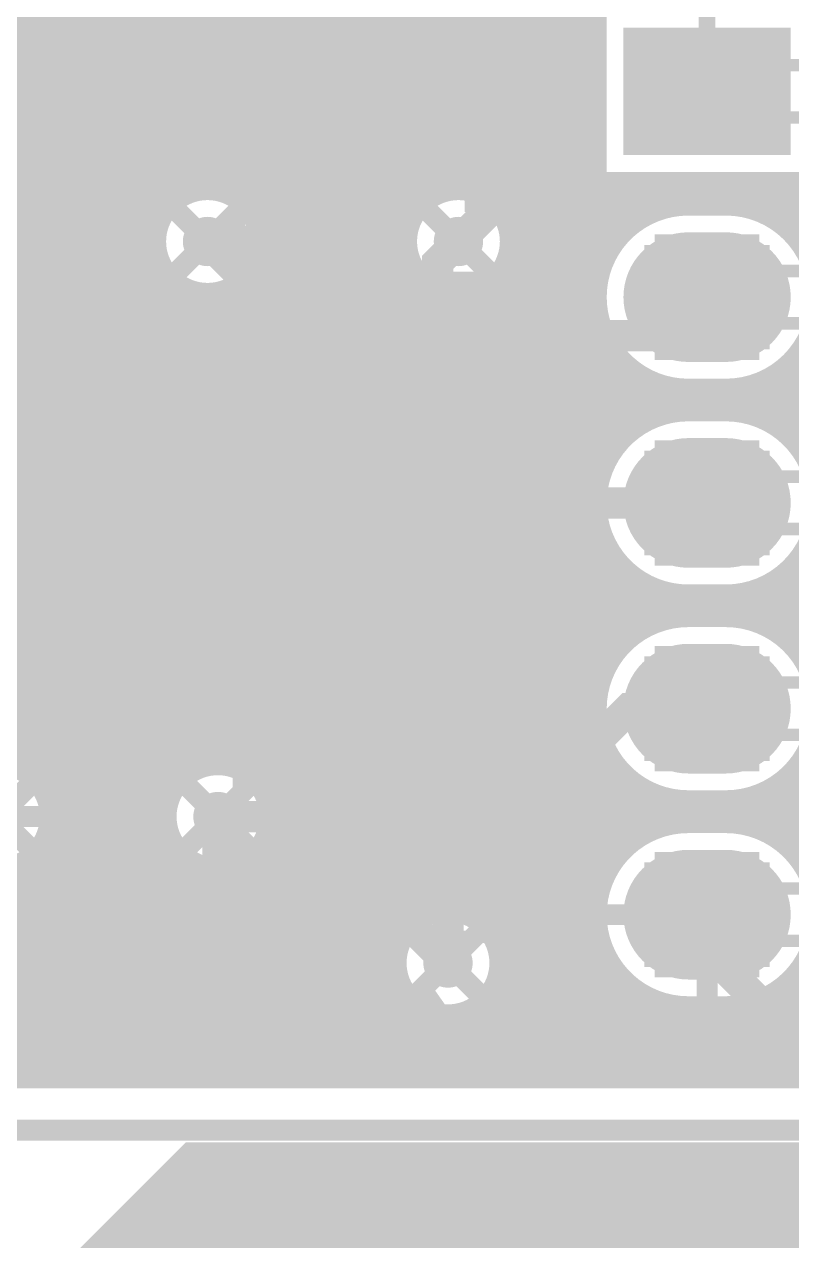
# Model space of a CAD drawing. Extents: x -11 to 221, y -93 to 178.
# Drawn here: x 161.73 to 171.05, y 118.04 to 132.81 of the extents above; entities that cross this region are included whole.
import ezdxf

# ---------------------------------------------------------------- set-up
doc = ezdxf.new("R2010")
doc.units = 0
doc.header["$MEASUREMENT"] = 0
doc.layers.get('0').update_dxf_attribs({"linetype": 'CONTINUOUS'})
for name, color, linetype in [('26-349-0_BOT', 7, 'CONTINUOUS'), ('26-349-0_DRD', 7, 'CONTINUOUS'), ('26-349-0_DRL', 2, 'CONTINUOUS'), ('26-349-0_FAB', 1, 'CONTINUOUS'), ('26-349-0_IN1', 3, 'CONTINUOUS'), ('26-349-0_IN2', 5, 'CONTINUOUS'), ('26-349-0_SMB', 10, 'CONTINUOUS'), ('26-349-0_SMT', 14, 'CONTINUOUS'), ('26-349-0_SPT', 9, 'CONTINUOUS'), ('26-349-0_SST', 12, 'CONTINUOUS'), ('26-349-0_TOP', 11, 'CONTINUOUS'), ('THRUHOLE_TAP', 15, 'CONTINUOUS')]:
    doc.layers.add(name, color=color, linetype=linetype)

# ---------------------------------------------------------------- blocks, each defined once
blk = doc.blocks.new('OBLONG_27')
at = {"const_width": 1.5748}
blk.add_lwpolyline([(0.2286, 0), (-0.2286, 0)], dxfattribs=at)
at = {"const_width": 0.7874}
for points in [[(-0.6223, 0, 1), (0.1651, 0, 1)], [(-0.1651, 0, 1), (0.6223, 0, 1)]]:
    blk.add_lwpolyline(points, format="xyb", close=True, dxfattribs=at)
blk = doc.blocks.new('RECTANGLE_28')
blk.add_solid([(1.016, 0.7747), (1.016, -0.7747), (-1.016, 0.7747), (-1.016, -0.7747)])
blk = doc.blocks.new('ROUND_78')
at = {"const_width": 0.29972}
blk.add_lwpolyline([(-0.14986, 0, 1), (0.14986, 0, 1)], format="xyb", close=True, dxfattribs=at)
blk = doc.blocks.new('ROUND_94')
at = {"const_width": 0.59944}
blk.add_lwpolyline([(-0.29972, 0, 1), (0.29972, 0, 1)], format="xyb", close=True, dxfattribs=at)
blk = doc.blocks.new('ROUND_101')
at = {"const_width": 0.10033}
blk.add_lwpolyline([(-0.050164, 0, 1), (0.050164, 0, 1)], format="xyb", close=True, dxfattribs=at)
blk = doc.blocks.new('ROUND_83')
at = {"const_width": 0.29972}
blk.add_lwpolyline([(-0.14986, 0, 1), (0.14986, 0, 1)], format="xyb", close=True, dxfattribs=at)
blk = doc.blocks.new('RECTANGLE_3')
blk.add_solid([(0.4826, 0.4064), (0.4826, -0.4064), (-0.4826, 0.4064), (-0.4826, -0.4064)])
blk = doc.blocks.new('OBLONG_73')
at = {"const_width": 0.65024}
blk.add_lwpolyline([(0.50038, 0), (-0.50038, 0)], dxfattribs=at)
at = {"const_width": 0.32512}
for points in [[(-0.66294, 0, 1), (-0.33782, 0, 1)], [(0.33782, 0, 1), (0.66294, 0, 1)]]:
    blk.add_lwpolyline(points, format="xyb", close=True, dxfattribs=at)
blk = doc.blocks.new('ROUND_88')
at = {"const_width": 0.10033}
blk.add_lwpolyline([(-0.050164, 0, 1), (0.050164, 0, 1)], format="xyb", close=True, dxfattribs=at)

msp = doc.modelspace()

# ---------------------------------------------------------------- linework, layer by layer
at = {"layer": '26-349-0_BOT', "const_width": 0.381}
for points in [[(167.005, 130.175), (167.513, 130.683), (171.2087, 130.683), (172.52442, 131.99872)], [(163.957, 130.175), (165.1, 129.032), (169.5577, 129.032), (170.02506, 129.49936)], [(166.878, 121.412), (166.878, 123.317), (169.291, 125.73), (171.25442, 125.73), (172.52442, 127)], [(170.02506, 124.50064), (169.07764, 124.50064), (167.894, 123.317), (167.894, 121.031), (167.386, 120.523), (164.592, 120.523), (164.084, 121.031), (164.084, 123.19)]]:
    msp.add_lwpolyline(points, dxfattribs=at)
at = {"layer": '26-349-0_DRD', "const_width": 0.254}
for points in [[(169.39006, 132.63372), (169.39006, 131.36372)], [(170.66006, 132.63372), (169.39006, 132.63372)], [(170.02506, 132.63372), (170.02506, 131.36372)], [(170.66006, 131.36372), (170.66006, 132.63372)], [(170.66006, 131.99872), (169.39006, 131.99872)], [(162.687, 131.445), (162.687, 128.905)], [(165.227, 131.445), (162.687, 131.445)], [(165.227, 131.445), (162.687, 128.905)], [(165.227, 128.905), (162.687, 131.445)], [(165.227, 128.905), (165.227, 131.445)], [(165.735, 131.445), (165.735, 128.905)], [(168.275, 131.445), (165.735, 131.445)], [(168.275, 131.445), (165.735, 128.905)], [(168.275, 128.905), (165.735, 131.445)], [(168.275, 128.905), (168.275, 131.445)], [(169.39006, 131.36372), (170.66006, 131.36372)], [(169.39006, 130.13436), (169.39006, 128.86436)], [(170.66006, 130.13436), (169.39006, 130.13436)], [(170.02506, 130.13436), (170.02506, 128.86436)], [(170.66006, 128.86436), (170.66006, 130.13436)], [(170.66006, 129.49936), (169.39006, 129.49936)], [(162.687, 128.905), (165.227, 128.905)], [(165.735, 128.905), (168.275, 128.905)], [(169.39006, 128.86436), (170.66006, 128.86436)], [(169.39006, 127.635), (169.39006, 126.365)], [(170.66006, 127.635), (169.39006, 127.635)], [(170.02506, 127.635), (170.02506, 126.365)], [(170.66006, 126.365), (170.66006, 127.635)], [(170.66006, 127), (169.39006, 127)], [(169.39006, 126.365), (170.66006, 126.365)], [(169.39006, 125.13564), (169.39006, 123.86564)], [(170.66006, 125.13564), (169.39006, 125.13564)], [(170.02506, 125.13564), (170.02506, 123.86564)], [(170.66006, 123.86564), (170.66006, 125.13564)], [(162.687, 124.46), (160.147, 124.46)], [(162.687, 124.46), (160.147, 121.92)], [(162.687, 121.92), (160.147, 124.46)], [(162.687, 121.92), (162.687, 124.46)], [(162.814, 124.46), (162.814, 121.92)], [(165.354, 124.46), (162.814, 124.46)], [(165.354, 124.46), (162.814, 121.92)], [(165.354, 121.92), (162.814, 124.46)], [(165.354, 121.92), (165.354, 124.46)], [(170.66006, 124.50064), (169.39006, 124.50064)], [(169.39006, 123.86564), (170.66006, 123.86564)], [(162.687, 123.19), (160.147, 123.19)], [(162.687, 123.19), (160.147, 120.65)], [(162.687, 120.65), (160.147, 123.19)], [(162.687, 120.65), (162.687, 123.19)], [(165.608, 122.682), (165.608, 120.142)], [(168.148, 122.682), (165.608, 122.682)], [(168.148, 122.682), (165.608, 120.142)], [(168.148, 120.142), (165.608, 122.682)], [(168.148, 120.142), (168.148, 122.682)], [(169.39006, 122.63374), (169.39006, 121.36374)], [(170.66006, 122.63374), (169.39006, 122.63374)], [(170.02506, 122.63374), (170.02506, 121.36374)], [(170.66006, 121.36374), (170.66006, 122.63374)], [(160.147, 121.92), (162.687, 121.92)], [(162.814, 121.92), (165.354, 121.92)], [(170.66006, 121.99874), (169.39006, 121.99874)], [(169.39006, 121.36374), (170.66006, 121.36374)], [(160.147, 120.65), (162.687, 120.65)], [(165.608, 120.142), (168.148, 120.142)]]:
    msp.add_lwpolyline(points, dxfattribs=at)
at = {"layer": '26-349-0_DRL', "const_width": 2.49936}
msp.add_lwpolyline([(91.186, 116.332), (162.56, 116.332), (164.211, 117.983), (174.752, 117.983)], dxfattribs=at)
at = {"layer": '26-349-0_FAB', "const_width": 0.254}
msp.add_lwpolyline([(86.36, 119.38), (180.34, 119.38), (180.34, 173.99), (86.36, 173.99), (86.36, 119.38)], dxfattribs=at)
at = {"layer": '26-349-0_IN1', "const_width": 0.254}
for points in [[(161.7726, 137.668), (161.7726, 123.7107)], [(162.0012, 137.668), (162.0012, 123.42622)], [(162.2298, 137.668), (162.2298, 120.015)], [(162.4584, 137.668), (162.4584, 120.015)], [(162.687, 137.668), (162.687, 120.015)], [(162.9156, 137.668), (162.9156, 120.015)], [(163.1442, 137.668), (163.1442, 120.015)], [(163.3728, 137.668), (163.3728, 130.41122)], [(163.6014, 137.668), (163.6014, 130.6957)], [(163.83, 137.668), (163.83, 130.79222)], [(164.0586, 137.668), (164.0586, 130.7973)], [(164.2872, 137.668), (164.2872, 130.71094)], [(164.5158, 137.668), (164.5158, 130.46456)], [(164.7444, 137.668), (164.7444, 120.015)], [(164.973, 137.668), (164.973, 120.015)], [(165.2016, 137.668), (165.2016, 120.015)], [(165.4302, 137.668), (165.4302, 120.015)], [(165.6588, 137.668), (165.6588, 120.015)], [(165.8874, 137.668), (165.8874, 120.015)], [(166.116, 137.668), (166.116, 120.015)], [(166.3446, 137.668), (166.3446, 121.74728)], [(166.5732, 137.668), (166.5732, 130.6322)], [(166.8018, 137.668), (166.8018, 130.7719)], [(167.0304, 137.668), (167.0304, 130.80492)], [(167.259, 137.668), (167.259, 130.75158)], [(167.4876, 137.668), (167.4876, 130.57886)], [(167.7162, 137.668), (167.7162, 120.015)], [(167.9448, 137.668), (167.9448, 120.015)], [(168.1734, 137.668), (168.1734, 120.015)], [(168.402, 137.668), (168.402, 120.015)], [(168.6306, 137.668), (168.6306, 120.015)], [(168.67886, 133.10362), (168.67886, 130.89382)], [(168.67886, 132.8166), (90.678, 132.8166)], [(168.67886, 132.588), (155.50642, 132.588)], [(168.67886, 132.3594), (155.7909, 132.3594)], [(168.67886, 132.1308), (155.88742, 132.1308)], [(168.67886, 131.9022), (155.8925, 131.9022)], [(168.67886, 131.6736), (155.80614, 131.6736)], [(168.67886, 131.445), (155.55976, 131.445)], [(168.67886, 131.2164), (90.678, 131.2164)], [(168.67886, 130.9878), (90.678, 130.9878)], [(171.37126, 130.89382), (168.67886, 130.89382)], [(168.8592, 130.89382), (168.8592, 130.10896)], [(169.0878, 130.89382), (169.0878, 130.36296)], [(169.3164, 130.89382), (169.3164, 130.51028)], [(169.545, 130.89382), (169.545, 130.58902)], [(169.7736, 130.89382), (169.7736, 130.61696)], [(170.0022, 130.89382), (170.0022, 130.61696)], [(170.2308, 130.89382), (170.2308, 130.61696)], [(170.4594, 130.89382), (170.4594, 130.59918)], [(170.688, 130.89382), (170.688, 130.5306)], [(170.9166, 130.89382), (170.9166, 130.39852)], [(171.1452, 130.89382), (171.1452, 130.17246)], [(163.72078, 130.7592), (90.678, 130.7592)], [(166.76878, 130.7592), (164.19322, 130.7592)], [(177.292, 130.7592), (167.24122, 130.7592)], [(163.4363, 130.5306), (90.678, 130.5306)], [(166.4843, 130.5306), (164.4777, 130.5306)], [(169.36212, 130.5306), (167.5257, 130.5306)], [(170.25366, 130.61696), (169.79646, 130.61696)], [(171.8818, 130.5306), (170.68546, 130.5306)], [(163.33978, 130.302), (90.678, 130.302)], [(166.38778, 130.302), (164.57422, 130.302)], [(169.01668, 130.302), (167.62222, 130.302)], [(171.53636, 130.302), (171.0309, 130.302)], [(163.3347, 130.0734), (90.678, 130.0734)], [(166.3827, 130.0734), (164.5793, 130.0734)], [(168.83634, 130.0734), (167.6273, 130.0734)], [(163.3728, 129.93878), (163.3728, 120.015)], [(164.5158, 129.8829), (164.5158, 123.6472)], [(163.42106, 129.8448), (90.678, 129.8448)], [(166.46906, 129.8448), (164.49294, 129.8448)], [(167.4876, 129.7686), (167.4876, 121.56948)], [(168.7322, 129.8448), (167.54094, 129.8448)], [(163.6649, 129.6162), (90.678, 129.6162)], [(163.6014, 129.6543), (163.6014, 123.59386)], [(166.7129, 129.6162), (164.24656, 129.6162)], [(164.2872, 129.63906), (164.2872, 123.7869)], [(166.5732, 129.71526), (166.5732, 121.96318)], [(167.259, 129.59842), (167.259, 121.91238)], [(168.68394, 129.6162), (167.29456, 129.6162)], [(163.83, 129.55778), (163.83, 123.76658)], [(164.0586, 129.5527), (164.0586, 123.81992)], [(166.8018, 129.5781), (166.8018, 122.03684)], [(167.0304, 129.54508), (167.0304, 122.0216)], [(168.68394, 129.3876), (157.88386, 129.3876)], [(168.7322, 129.159), (158.05658, 129.159)], [(168.8338, 128.9304), (158.10992, 128.9304)], [(168.8592, 128.8923), (168.8592, 127.60706)], [(169.01414, 128.7018), (158.0769, 128.7018)], [(171.53382, 128.7018), (171.03598, 128.7018)], [(171.1452, 128.82626), (171.1452, 127.6731)], [(169.0878, 128.63576), (169.0878, 127.8636)], [(170.9166, 128.6002), (170.9166, 127.89916)], [(169.3545, 128.4732), (157.9372, 128.4732)], [(169.3164, 128.49098), (169.3164, 128.00838)], [(169.545, 128.4097), (169.545, 128.08966)], [(170.688, 128.47066), (170.688, 128.0287)], [(171.87418, 128.4732), (170.69308, 128.4732)], [(169.7736, 128.38176), (169.7736, 128.1176)], [(170.25366, 128.38176), (169.79646, 128.38176)], [(170.0022, 128.38176), (170.0022, 128.1176)], [(170.2308, 128.38176), (170.2308, 128.1176)], [(170.4594, 128.40208), (170.4594, 128.09728)], [(177.292, 128.2446), (90.678, 128.2446)], [(170.25366, 128.1176), (169.79646, 128.1176)], [(169.33164, 128.016), (90.678, 128.016)], [(171.831, 128.016), (170.71848, 128.016)], [(169.00398, 127.7874), (148.43506, 127.7874)], [(171.50334, 127.7874), (171.04614, 127.7874)], [(168.82872, 127.5588), (148.55952, 127.5588)], [(168.72712, 127.3302), (148.58238, 127.3302)], [(168.68394, 127.1016), (155.73248, 127.1016)], [(168.68648, 126.873), (156.07538, 126.873)], [(168.73728, 126.6444), (156.1846, 126.6444)], [(168.84396, 126.4158), (156.19984, 126.4158)], [(168.8592, 126.3904), (168.8592, 125.1077)], [(169.02938, 126.1872), (158.0388, 126.1872)], [(171.52874, 126.1872), (171.02074, 126.1872)], [(171.1452, 126.3269), (171.1452, 125.17374)], [(169.0878, 126.1364), (169.0878, 125.36424)], [(170.9166, 126.10084), (170.9166, 125.3998)], [(169.39006, 125.9586), (158.19374, 125.9586)], [(169.3164, 125.98908), (169.3164, 125.50902)], [(169.545, 125.91034), (169.545, 125.58776)], [(170.4594, 125.90018), (170.4594, 125.59792)], [(171.88942, 125.9586), (170.66006, 125.9586)], [(170.688, 125.96876), (170.688, 125.52934)], [(169.7736, 125.8824), (169.7736, 125.6157)], [(170.25366, 125.8824), (169.79646, 125.8824)], [(170.0022, 125.8824), (170.0022, 125.61824)], [(170.2308, 125.8824), (170.2308, 125.61824)], [(177.292, 125.73), (158.23692, 125.73)], [(170.25366, 125.61824), (169.79646, 125.61824)], [(169.30116, 125.5014), (158.19374, 125.5014)], [(171.80052, 125.5014), (170.74896, 125.5014)], [(168.98874, 125.2728), (158.0388, 125.2728)], [(171.4881, 125.2728), (171.06138, 125.2728)], [(168.8211, 125.0442), (90.678, 125.0442)], [(168.72458, 124.8156), (90.678, 124.8156)], [(168.6814, 124.587), (158.35884, 124.587)], [(168.68648, 124.3584), (158.55188, 124.3584)], [(168.74236, 124.1298), (158.61538, 124.1298)], [(168.85158, 123.9012), (158.59252, 123.9012)], [(168.8592, 123.89104), (168.8592, 122.60834)], [(171.1452, 123.825), (171.1452, 122.67184)], [(163.6776, 123.6726), (161.82086, 123.6726)], [(169.04462, 123.6726), (164.48786, 123.6726)], [(169.0878, 123.6345), (169.0878, 122.86234)], [(170.9166, 123.59894), (170.9166, 122.8979)], [(171.54398, 123.6726), (171.0055, 123.6726)], [(163.50742, 123.444), (161.99358, 123.444)], [(169.4307, 123.444), (164.66058, 123.444)], [(169.3164, 123.48972), (169.3164, 123.00966)], [(169.545, 123.41098), (169.545, 123.0884)], [(169.7736, 123.38304), (169.7736, 123.11634)], [(170.25366, 123.38304), (169.79646, 123.38304)], [(170.0022, 123.38304), (170.0022, 123.11634)], [(170.2308, 123.38304), (170.2308, 123.11634)], [(170.4594, 123.40082), (170.4594, 123.09856)], [(171.93006, 123.444), (170.61942, 123.444)], [(170.688, 123.4694), (170.688, 123.02998)], [(163.45408, 123.2154), (162.04692, 123.2154)], [(177.292, 123.2154), (164.71392, 123.2154)], [(170.25366, 123.11634), (169.79646, 123.11634)], [(162.0012, 122.95378), (162.0012, 122.15622)], [(163.4871, 122.9868), (162.0139, 122.9868)], [(169.27322, 122.9868), (164.6809, 122.9868)], [(171.77258, 122.9868), (170.7769, 122.9868)], [(161.7726, 122.6693), (161.7726, 122.4407)], [(163.62426, 122.7582), (161.8742, 122.7582)], [(163.6014, 122.7836), (163.6014, 120.015)], [(164.5158, 122.73026), (164.5158, 120.015)], [(168.97604, 122.7582), (164.5412, 122.7582)], [(171.4754, 122.7582), (171.07408, 122.7582)], [(168.81094, 122.5296), (161.57448, 122.5296)], [(163.83, 122.61342), (163.83, 120.015)], [(164.0586, 122.56008), (164.0586, 120.015)], [(164.2872, 122.5931), (164.2872, 120.015)], [(168.7195, 122.301), (161.91738, 122.301)], [(168.6814, 122.0724), (162.0266, 122.0724)], [(166.41826, 121.8438), (162.04184, 121.8438)], [(168.68902, 121.8438), (167.3352, 121.8438)], [(166.2811, 121.6152), (161.96818, 121.6152)], [(162.0012, 121.68378), (162.0012, 120.015)], [(168.74744, 121.6152), (167.4749, 121.6152)], [(166.24808, 121.3866), (161.75228, 121.3866)], [(161.7726, 121.3993), (161.7726, 120.015)], [(168.86174, 121.3866), (167.50792, 121.3866)], [(168.8592, 121.39168), (168.8592, 120.015)], [(171.1452, 121.32564), (171.1452, 120.015)], [(167.4876, 121.25198), (167.4876, 120.015)], [(166.30142, 121.158), (90.678, 121.158)], [(166.3446, 121.07672), (166.3446, 120.015)], [(169.05986, 121.158), (167.45458, 121.158)], [(169.0878, 121.13514), (169.0878, 120.015)], [(170.9166, 121.09958), (170.9166, 120.015)], [(171.55922, 121.158), (170.98772, 121.158)], [(166.4716, 120.9294), (90.678, 120.9294)], [(167.259, 120.90908), (167.259, 120.015)], [(169.47388, 120.9294), (167.28186, 120.9294)], [(169.3164, 120.99036), (169.3164, 120.015)], [(169.545, 120.90908), (169.545, 120.015)], [(169.7736, 120.88114), (169.7736, 120.015)], [(170.25366, 120.88114), (169.79646, 120.88114)], [(170.0022, 120.88114), (170.0022, 120.015)], [(170.2308, 120.88114), (170.2308, 120.015)], [(170.4594, 120.90146), (170.4594, 120.015)], [(171.97324, 120.9294), (170.57624, 120.9294)], [(170.688, 120.97004), (170.688, 120.015)], [(166.5732, 120.86082), (166.5732, 120.015)], [(166.8018, 120.78716), (166.8018, 120.015)], [(167.0304, 120.79986), (167.0304, 120.015)], [(177.292, 120.7008), (90.678, 120.7008)], [(177.292, 120.4722), (90.678, 120.4722)], [(177.292, 120.2436), (90.678, 120.2436)], [(177.292, 120.015), (90.678, 120.015)]]:
    msp.add_lwpolyline(points, dxfattribs=at)
for points in [[(163.957, 130.80492, 0.4142136), (163.32708, 130.175)], [(164.58692, 130.175, 0.4142136), (163.957, 130.80492)], [(167.005, 130.80492, 0.4142136), (166.37508, 130.175)], [(167.63492, 130.175, 0.4142136), (167.005, 130.80492)], [(169.79646, 130.61696, 0.4142136), (168.67886, 129.49936)], [(171.2849, 129.93116, 0.302299), (170.25366, 130.61696)], [(163.32708, 130.175, 0.4142136), (163.957, 129.54508)], [(163.957, 129.54508, 0.4142136), (164.58692, 130.175)], [(166.37508, 130.175, 0.4142136), (167.005, 129.54508)], [(167.005, 129.54508, 0.4142136), (167.63492, 130.175)], [(168.67886, 129.49936, 0.4142136), (169.79646, 128.38176)], [(170.25366, 128.38176, 0.3022991), (171.2849, 129.06756)], [(169.79646, 128.1176, 0.4142136), (168.67886, 127)], [(171.27474, 127.45466, 0.2962038), (170.25366, 128.1176)], [(168.67886, 127, 0.4142136), (169.79646, 125.8824)], [(170.25366, 125.8824, 0.2962039), (171.27474, 126.54534)], [(169.79646, 125.61824, 0.4142136), (168.67886, 124.50064)], [(171.27474, 124.95276, 0.2967686), (170.25366, 125.61824)], [(168.67886, 124.50064, 0.4142136), (169.79646, 123.38304)], [(170.25366, 123.38304, 0.2962039), (171.27474, 124.04598)], [(162.04692, 123.19, 0.4142136), (161.417, 123.81992)], [(164.084, 123.81992, 0.4142136), (163.45408, 123.19)], [(164.71392, 123.19, 0.4142136), (164.084, 123.81992)], [(161.417, 122.56008, 0.4142136), (162.04692, 123.19)], [(163.45408, 123.19, 0.4142136), (164.084, 122.56008)], [(164.084, 122.56008, 0.4142136), (164.71392, 123.19)], [(169.79646, 123.11634, 0.4142136), (168.67886, 121.99874)], [(171.27474, 122.4534, 0.2962038), (170.25366, 123.11634)], [(162.04692, 121.92, 0.4142136), (161.417, 122.54992)], [(161.417, 121.29008, 0.4142136), (162.04692, 121.92)], [(166.878, 122.04192, 0.4142136), (166.24808, 121.412)], [(167.50792, 121.412, 0.4142136), (166.878, 122.04192)], [(168.67886, 121.99874, 0.4142136), (169.79646, 120.88114)], [(170.25366, 120.88114, 0.2962039), (171.27474, 121.54408)], [(166.24808, 121.412, 0.4142136), (166.878, 120.78208)], [(166.878, 120.78208, 0.4142136), (167.50792, 121.412)]]:
    msp.add_lwpolyline(points, format="xyb", dxfattribs=at)
at = {"layer": '26-349-0_IN2'}
for points, const_width in [([(168.3004, 161.3154), (168.3004, 120.269)], 0.254), ([(168.0718, 161.0868), (168.0718, 120.269)], 0.254), ([(167.8432, 160.8582), (167.8432, 120.269)], 0.254), ([(167.6146, 160.6296), (167.6146, 130.70332)], 0.254), ([(167.386, 160.401), (167.386, 130.8862)], 0.254), ([(167.1574, 160.1724), (167.1574, 130.96748)], 0.254), ([(166.9288, 159.9438), (166.9288, 130.97764)], 0.254), ([(166.7002, 159.7152), (166.7002, 130.92176)], 0.254), ([(166.4716, 159.4866), (166.4716, 130.78206)], 0.254), ([(166.243, 159.258), (166.243, 130.4417)], 0.254), ([(166.0144, 159.0294), (166.0144, 120.269)], 0.254), ([(165.7858, 158.8008), (165.7858, 120.269)], 0.254), ([(165.5572, 158.5722), (165.5572, 120.269)], 0.254), ([(165.3286, 158.3436), (165.3286, 120.269)], 0.254), ([(165.1, 158.115), (165.1, 120.269)], 0.254), ([(164.8714, 157.8864), (164.8714, 123.37034)], 0.254), ([(164.6428, 157.6578), (164.6428, 130.60172)], 0.254), ([(164.4142, 157.4292), (164.4142, 130.84048)], 0.254), ([(164.1856, 157.2006), (164.1856, 130.9497)], 0.254), ([(163.957, 156.91104), (163.957, 130.98272)], 0.254), ([(163.7284, 156.5275), (163.7284, 130.9497)], 0.254), ([(163.4998, 156.30144), (163.4998, 130.84048)], 0.254), ([(163.0426, 156.04998), (163.0426, 120.269)], 0.254), ([(163.2712, 156.14904), (163.2712, 130.60172)], 0.254), ([(162.814, 155.829), (162.814, 120.269)], 0.254), ([(162.5854, 155.6004), (162.5854, 120.269)], 0.254), ([(162.3568, 155.3718), (162.3568, 120.269)], 0.254), ([(162.1282, 155.1432), (162.1282, 123.57354)], 0.254), ([(161.8996, 154.9146), (161.8996, 123.8377)], 0.254), ([(161.671, 154.686), (161.671, 123.95708)], 0.254), ([(168.50106, 133.28142), (168.50106, 130.71602)], 0.254), ([(168.50106, 132.842), (90.805, 132.842)], 0.254), ([(168.50106, 132.6134), (90.805, 132.6134)], 0.254), ([(168.50106, 132.3848), (90.805, 132.3848)], 0.254), ([(168.50106, 132.1562), (90.805, 132.1562)], 0.254), ([(168.50106, 131.9276), (90.805, 131.9276)], 0.254), ([(168.50106, 131.699), (90.805, 131.699)], 0.254), ([(168.50106, 131.4704), (90.805, 131.4704)], 0.254), ([(168.50106, 131.2418), (90.805, 131.2418)], 0.254), ([(168.50106, 131.0132), (90.805, 131.0132)], 0.254), ([(163.42614, 130.7846), (90.805, 130.7846)], 0.254), ([(166.47414, 130.7846), (164.48532, 130.7846)], 0.254), ([(168.50106, 130.7846), (167.53332, 130.7846)], 0.254), ([(169.35196, 130.71602), (168.50106, 130.71602)], 0.254), ([(168.529, 130.71602), (168.529, 129.7686)], 0.254), ([(168.7576, 130.71602), (168.7576, 130.27406)], 0.254), ([(168.9862, 130.71602), (168.9862, 130.51028)], 0.254), ([(169.2148, 130.71602), (169.2148, 130.6576)], 0.254), ([(163.24326, 130.556), (90.805, 130.556)], 0.254), ([(166.29126, 130.556), (164.6682, 130.556)], 0.254), ([(169.04462, 130.556), (167.7162, 130.556)], 0.254), ([(163.16452, 130.3274), (90.805, 130.3274)], 0.254), ([(166.21252, 130.3274), (164.74948, 130.3274)], 0.254), ([(168.79824, 130.3274), (167.79748, 130.3274)], 0.254), ([(163.15182, 130.0988), (90.805, 130.0988)], 0.254), ([(166.19982, 130.0988), (164.75964, 130.0988)], 0.254), ([(168.64838, 130.0988), (167.80764, 130.0988)], 0.254), ([(166.243, 129.90576), (166.243, 121.90984)], 0.254), ([(163.2077, 129.8702), (90.805, 129.8702)], 0.254), ([(163.2712, 129.74828), (163.2712, 120.269)], 0.254), ([(164.6428, 129.74828), (164.6428, 123.77166)], 0.254), ([(166.2557, 129.8702), (164.70376, 129.8702)], 0.254), ([(168.5544, 129.8702), (167.75176, 129.8702)], 0.254), ([(163.34994, 129.6416), (90.805, 129.6416)], 0.254), ([(166.39794, 129.6416), (164.56406, 129.6416)], 0.254), ([(168.50868, 129.6416), (167.61206, 129.6416)], 0.254), ([(167.6146, 129.64414), (167.6146, 121.7422)], 0.254), ([(163.4998, 129.50952), (163.4998, 123.74626)], 0.254), ([(164.4142, 129.50952), (164.4142, 123.9266)], 0.254), ([(166.4716, 129.56794), (166.4716, 122.1105)], 0.254), ([(167.386, 129.46126), (167.386, 122.03938)], 0.254), ([(163.68776, 129.413), (90.805, 129.413)], 0.254), ([(163.7284, 129.4003), (163.7284, 123.9139)], 0.254), ([(163.957, 129.36728), (163.957, 123.98756)], 0.254), ([(164.1856, 129.4003), (164.1856, 123.9901)], 0.254), ([(166.73576, 129.413), (164.2237, 129.413)], 0.254), ([(166.7002, 129.4257), (166.7002, 122.1994)], 0.254), ([(166.9288, 129.36982), (166.9288, 122.21718)], 0.254), ([(167.1574, 129.38252), (167.1574, 122.16892)], 0.254), ([(168.5036, 129.413), (167.2717, 129.413)], 0.254), ([(168.53916, 129.1844), (90.805, 129.1844)], 0.254), ([(168.529, 129.23266), (168.529, 127.2667)], 0.254), ([(168.62044, 128.9558), (90.805, 128.9558)], 0.254), ([(168.7576, 128.7272), (90.805, 128.7272)], 0.254), ([(168.7576, 128.7272), (168.7576, 127.77216)], 0.254), ([(168.9735, 128.4986), (90.805, 128.4986)], 0.254), ([(168.9862, 128.48844), (168.9862, 128.01092)], 0.254), ([(169.39006, 128.27), (120.9167, 128.27)], 0.254), ([(169.2148, 128.34112), (169.2148, 128.15824)], 0.254), ([(169.02684, 128.0414), (130.99034, 128.0414)], 0.254), ([(168.78808, 127.8128), (131.39166, 127.8128)], 0.254), ([(168.64076, 127.5842), (131.5466, 127.5842)], 0.254), ([(168.54932, 127.3556), (131.6101, 127.3556)], 0.254), ([(168.50614, 127.127), (131.60756, 127.127)], 0.254), ([(168.5036, 126.8984), (131.5339, 126.8984)], 0.254), ([(168.54424, 126.6698), (142.03172, 126.6698)], 0.254), ([(168.529, 126.73076), (168.529, 124.76734)], 0.254), ([(168.62806, 126.4412), (157.99054, 126.4412)], 0.254), ([(168.76776, 126.2126), (158.2547, 126.2126)], 0.254), ([(168.7576, 126.2253), (168.7576, 125.2728)], 0.254), ([(168.99128, 125.984), (158.37408, 125.984)], 0.254), ([(168.9862, 125.98908), (168.9862, 125.50902)], 0.254), ([(169.43578, 125.7554), (158.41472, 125.7554)], 0.254), ([(169.2148, 125.84176), (169.2148, 125.65634)], 0.254), ([(169.00652, 125.5268), (158.38932, 125.5268)], 0.254), ([(168.77538, 125.2982), (158.29026, 125.2982)], 0.254), ([(168.63314, 125.0696), (158.07182, 125.0696)], 0.254), ([(168.54678, 124.841), (158.2547, 124.841)], 0.254), ([(168.50614, 124.6124), (158.59506, 124.6124)], 0.254), ([(168.50614, 124.3838), (158.73476, 124.3838)], 0.254), ([(168.54678, 124.1552), (158.79064, 124.1552)], 0.254), ([(168.529, 124.2314), (168.529, 122.26798)], 0.254), ([(163.75126, 123.9266), (161.7472, 123.9266)], 0.254), ([(168.63314, 123.9266), (164.4142, 123.9266)], 0.254), ([(163.45662, 123.698), (162.04438, 123.698)], 0.254), ([(168.77792, 123.698), (164.71138, 123.698)], 0.254), ([(168.7576, 123.72594), (168.7576, 122.77344)], 0.254), ([(181.6354, 46.2026), (181.6354, 46.6344), (182.372, 47.371), (182.372, 122.301), (181.102, 123.571), (176.403, 123.571), (173.228, 120.396), (171.196, 120.396), (170.02506, 121.56694), (170.02506, 121.99874)], 0.381), ([(163.32454, 123.4694), (162.17392, 123.4694)], 0.254), ([(169.0116, 123.4694), (164.84092, 123.4694)], 0.254), ([(168.9862, 123.48972), (168.9862, 123.00966)], 0.254), ([(163.27628, 123.2408), (162.22218, 123.2408)], 0.254), ([(169.42562, 123.2408), (164.88918, 123.2408)], 0.254), ([(169.2148, 123.3424), (169.2148, 123.15698)], 0.254), ([(163.2966, 123.0122), (162.2044, 123.0122)], 0.254), ([(168.98874, 123.0122), (164.8714, 123.0122)], 0.254), ([(164.8714, 123.00966), (164.8714, 120.269)], 0.254), ([(162.1282, 122.80646), (162.1282, 120.269)], 0.254), ([(163.3855, 122.7836), (162.1155, 122.7836)], 0.254), ([(168.76522, 122.7836), (164.7825, 122.7836)], 0.254), ([(161.8996, 122.5423), (161.8996, 120.269)], 0.254), ([(163.58362, 122.555), (161.91484, 122.555)], 0.254), ([(163.4998, 122.6312), (163.4998, 120.269)], 0.254), ([(168.62552, 122.555), (164.58184, 122.555)], 0.254), ([(164.6428, 122.6058), (164.6428, 120.269)], 0.254), ([(161.671, 122.42292), (161.671, 120.269)], 0.254), ([(163.7284, 122.46356), (163.7284, 120.269)], 0.254), ([(163.957, 122.39244), (163.957, 120.269)], 0.254), ([(164.1856, 122.38736), (164.1856, 120.269)], 0.254), ([(164.4142, 122.4534), (164.4142, 120.269)], 0.254), ([(168.5417, 122.3264), (148.7551, 122.3264)], 0.254), ([(166.45128, 122.0978), (148.6916, 122.0978)], 0.254), ([(168.5036, 122.0978), (167.30472, 122.0978)], 0.254), ([(168.50106, 121.99874), (170.02506, 121.99874)], 0.254), ([(170.02506, 120.70334), (170.02506, 121.99874)], 0.254), ([(166.21252, 121.8692), (148.53666, 121.8692)], 0.254), ([(168.50614, 121.8692), (167.54348, 121.8692)], 0.254), ([(166.1033, 121.6406), (148.13534, 121.6406)], 0.254), ([(168.55186, 121.6406), (167.6527, 121.6406)], 0.254), ([(168.529, 121.73204), (168.529, 120.269)], 0.254), ([(166.07028, 121.412), (90.805, 121.412)], 0.254), ([(168.64076, 121.412), (167.68572, 121.412)], 0.254), ([(166.1033, 121.1834), (90.805, 121.1834)], 0.254), ([(168.79062, 121.1834), (167.6527, 121.1834)], 0.254), ([(168.7576, 121.22658), (168.7576, 120.269)], 0.254), ([(167.6146, 121.07926), (167.6146, 120.269)], 0.254), ([(166.21252, 120.9548), (90.805, 120.9548)], 0.254), ([(166.243, 120.91162), (166.243, 120.269)], 0.254), ([(169.02938, 120.9548), (167.54348, 120.9548)], 0.254), ([(168.9862, 120.98782), (168.9862, 120.269)], 0.254), ([(171.52874, 120.9548), (171.0182, 120.9548)], 0.254), ([(171.0436, 120.97258), (171.0436, 120.269)], 0.254), ([(166.45128, 120.7262), (90.805, 120.7262)], 0.254), ([(169.5577, 120.7262), (167.30472, 120.7262)], 0.254), ([(167.386, 120.78462), (167.386, 120.269)], 0.254), ([(169.2148, 120.8405), (169.2148, 120.269)], 0.254), ([(169.4434, 120.7516), (169.4434, 120.269)], 0.254), ([(172.05706, 120.7262), (170.48988, 120.7262)], 0.254), ([(170.5864, 120.74652), (170.5864, 120.269)], 0.254), ([(170.815, 120.83288), (170.815, 120.269)], 0.254), ([(166.4716, 120.7135), (166.4716, 120.269)], 0.254), ([(166.7002, 120.6246), (166.7002, 120.269)], 0.254), ([(166.9288, 120.60428), (166.9288, 120.269)], 0.254), ([(167.1574, 120.65254), (167.1574, 120.269)], 0.254), ([(169.672, 120.71096), (169.672, 120.269)], 0.254), ([(170.25366, 120.70334), (169.79646, 120.70334)], 0.254), ([(169.9006, 120.70334), (169.9006, 120.269)], 0.254), ([(170.1292, 120.70334), (170.1292, 120.269)], 0.254), ([(170.3578, 120.70842), (170.3578, 120.269)], 0.254), ([(174.244, 120.4976), (90.805, 120.4976)], 0.254), ([(174.244, 120.269), (90.805, 120.269)], 0.254)]:
    msp.add_lwpolyline(points, dxfattribs=dict(at, const_width=const_width))
at = {"layer": '26-349-0_IN2', "const_width": 0.254}
for points in [[(163.957, 130.98272, 0.4142136), (163.14928, 130.175)], [(164.76472, 130.175, 0.4142136), (163.957, 130.98272)], [(167.005, 130.98272, 0.4142136), (166.19728, 130.175)], [(167.81272, 130.175, 0.4142136), (167.005, 130.98272)], [(169.35196, 130.71602, 0.3149655), (168.50106, 129.49936)], [(163.14928, 130.175, 0.4142136), (163.957, 129.36728)], [(163.957, 129.36728, 0.4142136), (164.76472, 130.175)], [(166.19728, 130.175, 0.4142136), (167.005, 129.36728)], [(167.005, 129.36728, 0.4142136), (167.81272, 130.175)], [(168.50106, 129.49936, 0.3383097), (169.4561, 128.24968)], [(169.4561, 128.24968, 0.3383093), (168.50106, 127)], [(168.50106, 127, 0.3383097), (169.4561, 125.75032)], [(169.4561, 125.75032, 0.3383093), (168.50106, 124.50064)], [(168.50106, 124.50064, 0.3384527), (169.4561, 123.24842)], [(162.22472, 123.19, 0.4142136), (161.417, 123.99772)], [(164.084, 123.99772, 0.4142136), (163.27628, 123.19)], [(164.89172, 123.19, 0.4142136), (164.084, 123.99772)], [(169.4561, 123.24842, 0.3383093), (168.50106, 121.99874)], [(161.417, 122.38228, 0.4142136), (162.22472, 123.19)], [(163.27628, 123.19, 0.4142136), (164.084, 122.38228)], [(164.084, 122.38228, 0.4142136), (164.89172, 123.19)], [(166.878, 122.21972, 0.4142136), (166.07028, 121.412)], [(167.68572, 121.412, 0.4142136), (166.878, 122.21972)], [(168.50106, 121.99874, 0.4142136), (169.79646, 120.70334)], [(166.07028, 121.412, 0.4142136), (166.878, 120.60428)], [(166.878, 120.60428, 0.4142136), (167.68572, 121.412)], [(170.25366, 120.70334, 0.2308993), (171.27454, 121.20133)]]:
    msp.add_lwpolyline(points, format="xyb", dxfattribs=at)
at = {"layer": '26-349-0_SST', "const_width": 0.1524}
for points in [[(161.29, 133.731), (164.338, 133.731), (164.338, 128.143), (160.528, 128.143), (160.528, 132.969), (161.29, 133.731)], [(167.1574, 132.20954), (167.1574, 132.44576)], [(167.1574, 132.32892), (168.1734, 132.32892), (168.00576, 132.44576)], [(174.44466, 131.68122), (170.64228, 131.68122), (169.70756, 131.68122), (169.70756, 132.31622), (170.64228, 132.31622), (174.44466, 132.31622)], [(170.64228, 131.68122), (170.64228, 132.31622)], [(167.1574, 131.72694), (168.1734, 131.37134), (168.1734, 131.84632)], [(167.1574, 130.53314), (167.1574, 131.00812), (167.83558, 130.53314), (168.00576, 130.53314), (168.1734, 130.59156), (168.1734, 130.94716), (168.00576, 131.00812)], [(174.44466, 129.18186), (170.64228, 129.18186), (169.70756, 129.18186), (169.70756, 129.81686), (170.64228, 129.81686), (174.44466, 129.81686)], [(170.64228, 129.18186), (170.64228, 129.81686)], [(166.8145, 129.7305), (166.8145, 126.8095), (168.4528, 126.8095), (168.4528, 129.7305), (166.8145, 129.7305)], [(174.44466, 126.6825), (170.64228, 126.6825), (169.70756, 126.6825), (169.70756, 127.3175), (170.64228, 127.3175), (174.44466, 127.3175)], [(170.64228, 126.6825), (170.64228, 127.3175)], [(161.29, 126.746), (164.338, 126.746), (164.338, 121.158), (160.528, 121.158), (160.528, 125.984), (161.29, 126.746)], [(174.44466, 124.18314), (170.64228, 124.18314), (169.70756, 124.18314), (169.70756, 124.81814), (170.64228, 124.81814), (174.44466, 124.81814)], [(170.64228, 124.18314), (170.64228, 124.81814)], [(166.8145, 124.6505), (166.8145, 121.7295), (168.4528, 121.7295), (168.4528, 124.6505), (166.8145, 124.6505)], [(174.44466, 121.68124), (170.64228, 121.68124), (169.70756, 121.68124), (169.70756, 122.31624), (170.64228, 122.31624), (174.44466, 122.31624)], [(170.64228, 121.68124), (170.64228, 122.31624)], [(167.3606, 120.04294), (167.3606, 121.05894), (167.24376, 120.88876)], [(166.28618, 120.55094), (166.64178, 120.55094), (166.76116, 120.72112), (166.76116, 120.88876), (166.64178, 121.05894), (166.28618, 121.05894), (166.28618, 120.04294)], [(167.96258, 120.04294), (168.31818, 121.05894), (167.8432, 121.05894)], [(168.6814, 120.21312), (168.80078, 120.04294), (169.037, 120.04294), (169.15638, 120.21312), (169.15638, 120.38076), (168.92016, 120.72112), (169.15638, 121.05894), (168.6814, 121.05894)], [(166.58336, 120.55094), (166.76116, 120.04294)], [(167.47998, 120.04294), (167.24376, 120.04294)]]:
    msp.add_lwpolyline(points, dxfattribs=at)
for points in [[(170.02506, 132.6007, 0.4142136), (169.42308, 131.99872)], [(170.53306, 132.31622, 0.2585925), (170.02506, 132.59778)], [(169.42562, 131.99872, 0.4142136), (170.02506, 131.39928)], [(170.02506, 131.39928, 0.2595535), (170.53453, 131.68285)], [(170.02506, 130.0988, 0.4142136), (169.42562, 129.49936)], [(170.53306, 129.81686, 0.2585925), (170.02506, 130.09842)], [(169.42562, 129.49936, 0.4142136), (170.02506, 128.89992)], [(170.02506, 128.89992, 0.2585919), (170.53338, 129.18166)], [(170.02506, 127.59944, 0.4142136), (169.42562, 127)], [(170.53306, 127.3175, 0.2585925), (170.02506, 127.59906)], [(169.42562, 127, 0.4142136), (170.02506, 126.40056)], [(170.02506, 126.40056, 0.2591889), (170.53409, 126.68343)], [(170.02506, 125.10008, 0.4142136), (169.42562, 124.50064)], [(170.53306, 124.81814, 0.2585925), (170.02506, 125.0997)], [(169.42562, 124.50064, 0.4142136), (170.02506, 123.9012)], [(170.02506, 123.89866, 0.2585953), (170.53306, 124.18314)], [(170.02506, 122.60072, 0.4142136), (169.42308, 121.99874)], [(170.53306, 122.31878, 0.2576359), (170.02506, 122.59915)], [(169.42562, 121.99874, 0.4142136), (170.02506, 121.3993)], [(170.02506, 121.3993, 0.2585919), (170.53338, 121.68104)]]:
    msp.add_lwpolyline(points, format="xyb", dxfattribs=at)
at = {"layer": '26-349-0_TOP'}
for points, const_width in [([(170.02506, 131.99872), (170.02506, 133.50494), (168.275, 135.255), (168.34104, 135.255)], 0.2032), ([(159.385, 132.715), (160.655, 132.715), (161.671, 131.699), (161.671, 127.127), (160.274, 125.73), (159.385, 125.73)], 0.381), ([(165.481, 132.715), (164.084, 132.715), (162.941, 131.572), (162.941, 128.651), (164.0332, 127.5588), (167.64, 127.5588)], 0.381), ([(167.64, 128.9812), (167.64, 130.556), (166.751, 131.445), (165.481, 131.445)], 0.2032), ([(165.481, 130.175), (163.957, 130.175)], 0.381), ([(165.481, 128.905), (166.37, 128.905), (166.751, 129.286), (166.751, 129.921), (167.005, 130.175)], 0.381), ([(167.64, 128.9812), (167.6908, 128.9812), (168.402, 128.27), (171.31284, 128.27), (172.54474, 129.49936)], 0.381), ([(170.02506, 127), (168.148, 127), (167.64, 127.508), (167.64, 127.5588)], 0.381), ([(167.64, 122.4788), (167.64, 120.904), (167.259, 120.523), (164.592, 120.523), (163.195, 121.92), (163.195, 124.46), (164.465, 125.73), (165.481, 125.73)], 0.381), ([(167.64, 123.9012), (167.64, 124.333), (169.037, 125.73), (171.29506, 125.73), (172.52442, 124.50064)], 0.381), ([(165.481, 124.46), (167.0812, 124.46), (167.64, 123.9012)], 0.2032), ([(172.52442, 121.99874), (171.2087, 123.317), (169.291, 123.317), (168.4528, 122.4788), (167.64, 122.4788)], 0.381), ([(164.084, 123.19), (165.481, 123.19)], 0.381), ([(165.481, 121.92), (166.37, 121.92), (166.878, 121.412)], 0.381)]:
    msp.add_lwpolyline(points, dxfattribs=dict(at, const_width=const_width))

# ---------------------------------------------------------------- block references
at = {"layer": '26-349-0_BOT'}
for name, p in [('RECTANGLE_28', (170.02506, 131.99872)), ('ROUND_78', (163.957, 130.175)), ('ROUND_78', (167.005, 130.175)), ('OBLONG_27', (170.02506, 129.49936)), ('OBLONG_27', (170.02506, 127)), ('OBLONG_27', (170.02506, 124.50064)), ('ROUND_78', (164.084, 123.19)), ('OBLONG_27', (170.02506, 121.99874)), ('ROUND_78', (166.878, 121.412))]:
    msp.add_blockref(name, p, dxfattribs=at)
at = {"layer": '26-349-0_DRL'}
for name, p in [('ROUND_94', (170.02506, 131.99872)), ('ROUND_101', (163.957, 130.175)), ('ROUND_101', (167.005, 130.175)), ('ROUND_94', (170.02506, 129.49936)), ('ROUND_94', (170.02506, 127)), ('ROUND_94', (170.02506, 124.50064)), ('ROUND_101', (164.084, 123.19)), ('ROUND_94', (170.02506, 121.99874)), ('ROUND_101', (166.878, 121.412))]:
    msp.add_blockref(name, p, dxfattribs=at)
at = {"layer": '26-349-0_IN1'}
for name, p in [('RECTANGLE_28', (170.02506, 131.99872)), ('ROUND_83', (163.957, 130.175)), ('ROUND_83', (167.005, 130.175)), ('OBLONG_27', (170.02506, 129.49936)), ('OBLONG_27', (170.02506, 127)), ('OBLONG_27', (170.02506, 124.50064)), ('ROUND_83', (164.084, 123.19)), ('OBLONG_27', (170.02506, 121.99874)), ('ROUND_83', (166.878, 121.412))]:
    msp.add_blockref(name, p, dxfattribs=at)
at = {"layer": '26-349-0_IN2'}
for name, p in [('RECTANGLE_28', (170.02506, 131.99872)), ('ROUND_83', (163.957, 130.175)), ('ROUND_83', (167.005, 130.175)), ('OBLONG_27', (170.02506, 129.49936)), ('OBLONG_27', (170.02506, 127)), ('OBLONG_27', (170.02506, 124.50064)), ('ROUND_83', (164.084, 123.19)), ('OBLONG_27', (170.02506, 121.99874)), ('ROUND_83', (166.878, 121.412))]:
    msp.add_blockref(name, p, dxfattribs=at)
at = {"layer": '26-349-0_SMB'}
for name, p in [('RECTANGLE_28', (170.02506, 131.99872)), ('OBLONG_27', (170.02506, 129.49936)), ('OBLONG_27', (170.02506, 127)), ('OBLONG_27', (170.02506, 124.50064)), ('OBLONG_27', (170.02506, 121.99874))]:
    msp.add_blockref(name, p, dxfattribs=at)
at = {"layer": '26-349-0_SMT'}
for name, p in [('OBLONG_73', (165.481, 132.715)), ('RECTANGLE_28', (170.02506, 131.99872)), ('OBLONG_73', (165.481, 131.445)), ('OBLONG_73', (165.481, 130.175)), ('OBLONG_27', (170.02506, 129.49936)), ('RECTANGLE_3', (167.64, 128.9812)), ('OBLONG_73', (165.481, 128.905)), ('RECTANGLE_3', (167.64, 127.5588)), ('OBLONG_27', (170.02506, 127)), ('OBLONG_73', (165.481, 125.73)), ('OBLONG_27', (170.02506, 124.50064)), ('OBLONG_73', (165.481, 124.46)), ('RECTANGLE_3', (167.64, 123.9012)), ('OBLONG_73', (165.481, 123.19)), ('RECTANGLE_3', (167.64, 122.4788)), ('OBLONG_27', (170.02506, 121.99874)), ('OBLONG_73', (165.481, 121.92))]:
    msp.add_blockref(name, p, dxfattribs=at)
at = {"layer": '26-349-0_SPT'}
for name, p in [('OBLONG_73', (165.481, 132.715)), ('OBLONG_73', (165.481, 131.445)), ('OBLONG_73', (165.481, 130.175)), ('RECTANGLE_3', (167.64, 128.9812)), ('OBLONG_73', (165.481, 128.905)), ('RECTANGLE_3', (167.64, 127.5588)), ('OBLONG_73', (165.481, 125.73)), ('OBLONG_73', (165.481, 124.46)), ('RECTANGLE_3', (167.64, 123.9012)), ('OBLONG_73', (165.481, 123.19)), ('RECTANGLE_3', (167.64, 122.4788)), ('OBLONG_73', (165.481, 121.92))]:
    msp.add_blockref(name, p, dxfattribs=at)
at = {"layer": '26-349-0_TOP'}
for name, p in [('OBLONG_73', (165.481, 132.715)), ('RECTANGLE_28', (170.02506, 131.99872)), ('OBLONG_73', (165.481, 131.445)), ('ROUND_78', (163.957, 130.175)), ('OBLONG_73', (165.481, 130.175)), ('ROUND_78', (167.005, 130.175)), ('OBLONG_27', (170.02506, 129.49936)), ('RECTANGLE_3', (167.64, 128.9812)), ('OBLONG_73', (165.481, 128.905)), ('RECTANGLE_3', (167.64, 127.5588)), ('OBLONG_27', (170.02506, 127)), ('OBLONG_73', (165.481, 125.73)), ('OBLONG_27', (170.02506, 124.50064)), ('OBLONG_73', (165.481, 124.46)), ('RECTANGLE_3', (167.64, 123.9012)), ('OBLONG_73', (165.481, 123.19)), ('ROUND_78', (164.084, 123.19)), ('RECTANGLE_3', (167.64, 122.4788)), ('OBLONG_27', (170.02506, 121.99874)), ('OBLONG_73', (165.481, 121.92)), ('ROUND_78', (166.878, 121.412))]:
    msp.add_blockref(name, p, dxfattribs=at)
at = {"layer": 'THRUHOLE_TAP'}
for name, p in [('ROUND_94', (170.02506, 131.99872)), ('ROUND_88', (163.957, 130.175)), ('ROUND_88', (167.005, 130.175)), ('ROUND_94', (170.02506, 129.49936)), ('ROUND_94', (170.02506, 127)), ('ROUND_94', (170.02506, 124.50064)), ('ROUND_88', (164.084, 123.19)), ('ROUND_94', (170.02506, 121.99874)), ('ROUND_88', (166.878, 121.412))]:
    msp.add_blockref(name, p, dxfattribs=at)

doc.saveas('drawing.dxf')
